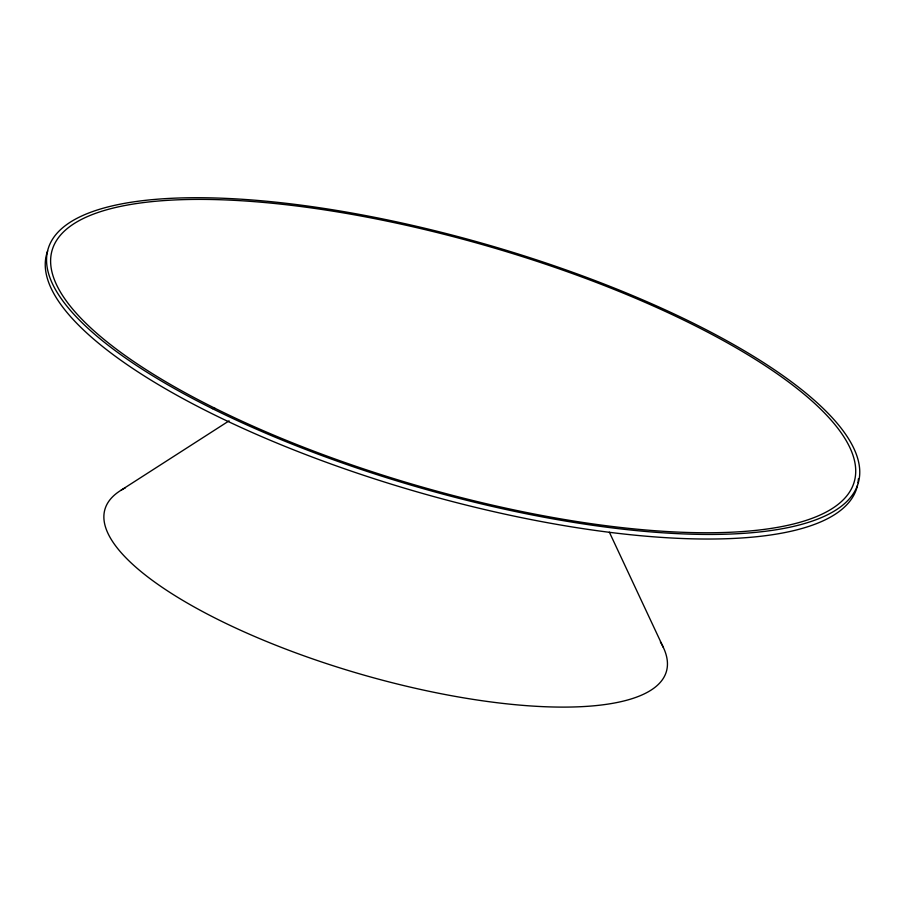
<?xml version="1.0" encoding="UTF-8"?>
<svg xmlns="http://www.w3.org/2000/svg" width="905" height="905" viewBox="0 0 905 905"><rect width="100%" height="100%" fill="white"/><g stroke="black" fill="none" stroke-linecap="round" stroke-linejoin="round"><path stroke-width="1.36" d="M121.089 490.205L229.078 420.848M609.359 532.174L663.286 647.347M857.488 485.385A421.628 126.078 16.1 0 1 415.712 491.472A421.628 126.078 16.1 0 1 47.694 250.9M858.381 478.779A421.628 126.078 16.1 0 1 857.974 482.772M660.39 641.939A292.213 87.389 16.1 0 1 361.853 674.508A292.213 87.389 16.1 0 1 125.388 487.795M212.471 408.664A421.628 126.078 16.1 0 0 857.307 485.849A421.628 126.078 16.1 0 0 289.713 203.727A421.628 126.078 16.1 0 0 212.471 408.664M214.858 408.234A417.443 124.833 16.1 0 0 853.291 484.661A417.443 124.833 16.1 0 0 291.342 205.333A417.443 124.833 16.1 0 0 214.858 408.234"/></g></svg>
